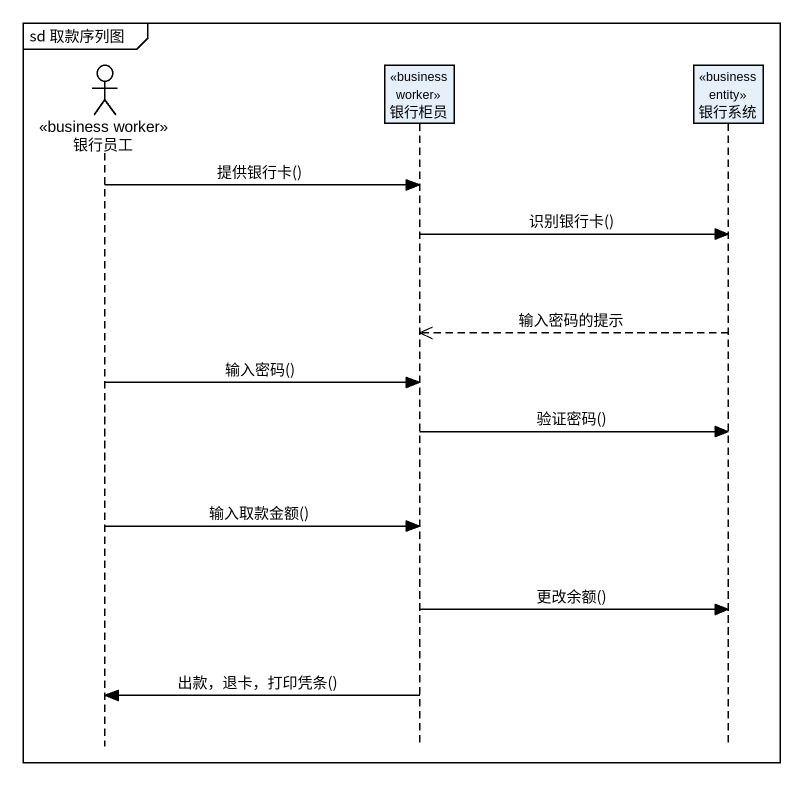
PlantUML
@startuml
mainframe sd 取款序列图
hide footbox
actor 银行员工 <<business worker>>
participant 银行柜员 <<business worker>>
participant 银行系统 <<business entity>>

银行员工 -> 银行柜员 : 提供银行卡()
银行柜员 -> 银行系统 : 识别银行卡()
银行系统 -->> 银行柜员 : 输入密码的提示
银行员工 -> 银行柜员 : 输入密码()
银行柜员 -> 银行系统 : 验证密码()
银行员工 -> 银行柜员 : 输入取款金额()
银行柜员 -> 银行系统 : 更改余额()
银行柜员 -> 银行员工 : 出款，退卡，打印凭条()
@enduml
